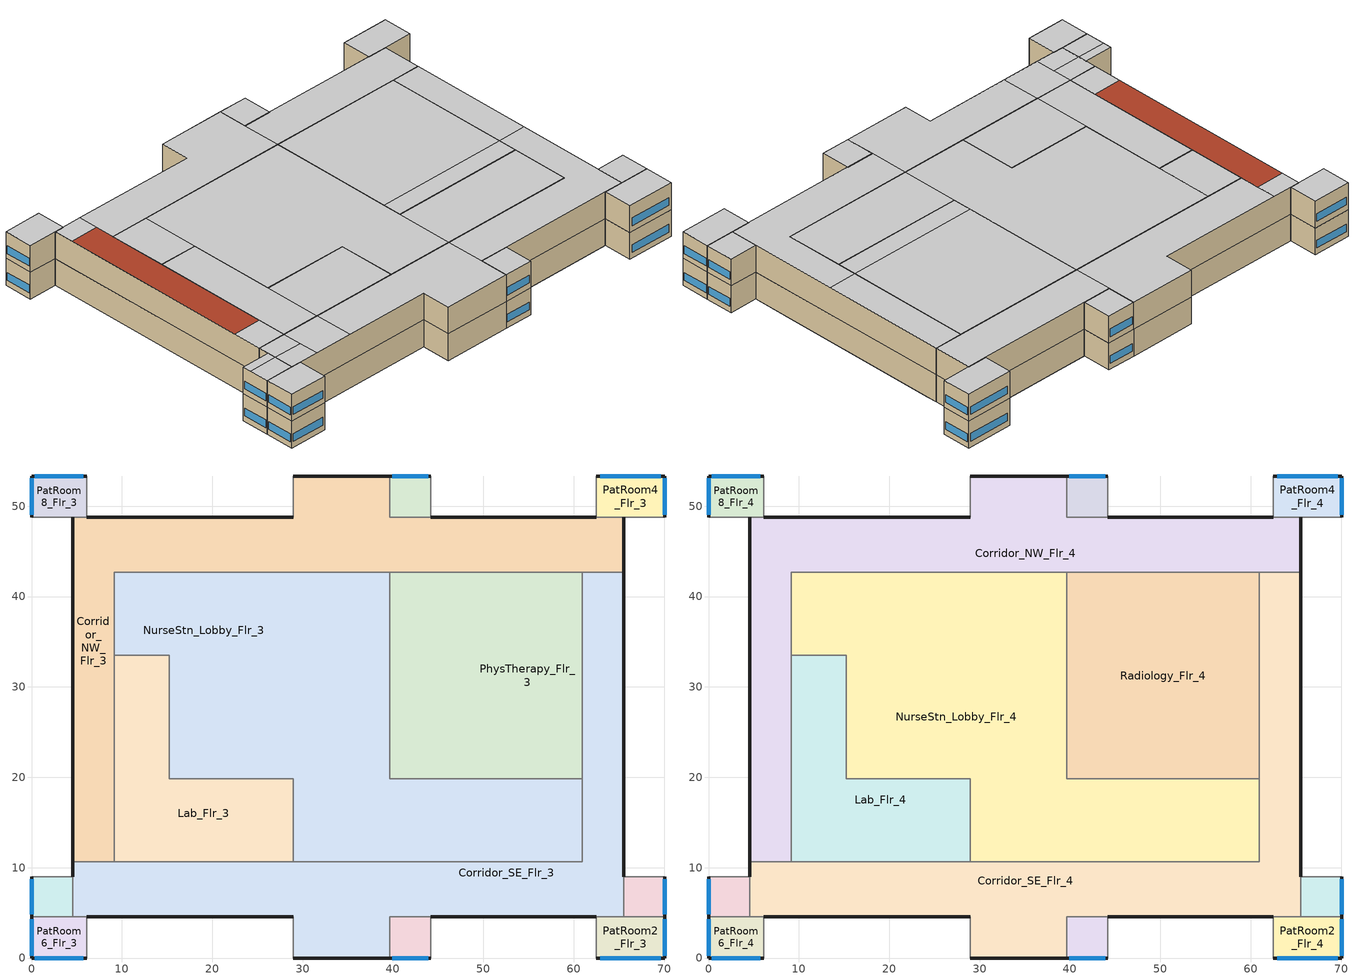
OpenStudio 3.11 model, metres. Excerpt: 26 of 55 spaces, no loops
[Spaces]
PatRoom5_Mult10_Flr_3
 floor to OR3_Flr_2: 44.2,53.34 44.2,48.77 39.62,48.77 39.62,53.34 z8.54
 wall outside: 44.2,53.34 39.62,53.34 z8.54:12.8
 wall to Corridor_NW_Flr_3: 39.62,53.34 39.62,48.77 44.2,48.77 z8.54:12.8
 wall adiabatic (Adiabatic wall construction): 44.2,48.77 44.2,53.34 z8.54:12.8
 window: 43.92,53.34 39.9,53.34 z9.45:10.67
Corridor_SE_Flr_3
 floor to Corridor_Flr_2: 39.62,10.67 39.62,0 28.96,0 28.96,10.67 z8.54
 floor to OR_NurseStn_Lobby_Flr_2: 65.53,16.76 65.53,4.57 39.62,4.57 39.62,10.67 60.96,10.67 60.96,16.76 z8.54
 floor to ICU_Flr_2: 28.96,10.67 28.96,4.57 4.57,4.57 4.57,10.67 z8.54
 floor to OR2_Mult5_Flr_2: 65.53,42.67 65.53,41.15 60.96,41.15 60.96,42.67 z8.54
 floor adiabatic (Adiabatic floor construction): 65.53,41.15 65.53,16.76 60.96,16.76 60.96,41.15 z8.54
 wall outside: 28.96,0 39.62,0 / 65.53,8.99 65.53,42.67 / 6.1,4.57 28.96,4.57 / 4.57,10.67 4.57,8.99 / 44.2,4.57 62.48,4.57 z8.54:12.8
 wall to PatRoom6_Flr_3: 4.57,4.57 6.1,4.57 z8.54:12.8
 wall to Corridor_NW_Flr_3: 65.53,42.67 60.96,42.67 / 9.14,10.67 4.57,10.67 z8.54:12.8
 wall to PatRoom7_Mult10_Flr_3: 4.57,8.99 4.57,4.57 z8.54:12.8
 wall to PatRoom3_Mult10_Flr_3: 65.53,4.57 65.53,8.99 z8.54:12.8
 wall to NurseStn_Lobby_Flr_3: 60.96,19.81 60.96,10.67 28.96,10.67 z8.54:12.8
 wall to PhysTherapy_Flr_3: 60.96,42.67 60.96,19.81 z8.54:12.8
 wall to PatRoom1_Mult10_Flr_3: 39.62,0 39.62,4.57 44.2,4.57 z8.54:12.8
 wall adiabatic (Adiabatic wall construction): 28.96,4.57 28.96,0 z8.54:12.8
 wall to Lab_Flr_3: 28.96,10.67 9.14,10.67 z8.54:12.8
 wall to PatRoom2_Flr_3: 62.48,4.57 65.53,4.57 z8.54:12.8
PatRoom1_Mult10_Flr_3
 floor to OR_NurseStn_Lobby_Flr_2: 44.2,4.57 44.2,0 39.62,0 39.62,4.57 z8.54
 wall outside: 39.62,0 44.2,0 z8.54:12.8
 wall adiabatic (Adiabatic wall construction): 44.2,0 44.2,4.57 z8.54:12.8
 window: 39.9,0 43.92,0 z9.45:10.67
PatRoom6_Flr_3
 floor to ICU_Flr_2: 6.1,4.57 6.1,0 0,0 0,4.57 z8.54
 wall outside: 0,4.57 0,0 6.1,0 z8.54:12.8
 wall to PatRoom7_Mult10_Flr_3: 4.57,4.57 0,4.57 z8.54:12.8
 wall adiabatic (Adiabatic wall construction): 6.1,0 6.1,4.57 z8.54:12.8
 window: 0.37,0 5.73,0 / 0,4.3 0,0.27 z9.45:10.67
PatRoom4_Flr_3
 floor to OR1_Flr_2: 70.1,53.34 70.1,48.77 62.48,48.77 62.48,53.34 z8.54
 wall outside: 70.1,48.77 70.1,53.34 62.48,53.34 z8.54:12.8
 wall adiabatic (Adiabatic wall construction): 62.48,53.34 62.48,48.77 / 65.53,48.77 70.1,48.77 z8.54:12.8
 wall to Corridor_NW_Flr_3: 62.48,48.77 65.53,48.77 z8.54:12.8
 window: 69.65,53.34 62.94,53.34 / 70.1,49.04 70.1,53.07 z9.45:10.67
PatRoom7_Mult10_Flr_3
 floor to ICU_Flr_2: 4.57,8.99 4.57,4.57 0,4.57 0,8.99 z8.54
 wall outside: 0,8.99 0,4.57 z8.54:12.8
 wall adiabatic (Adiabatic wall construction): 4.57,8.99 0,8.99 z8.54:12.8
 window: 0,8.73 0,4.84 z9.45:10.67
PatRoom2_Flr_3
 floor to OR_NurseStn_Lobby_Flr_2: 70.1,4.57 70.1,0 62.48,0 62.48,4.57 z8.54
 wall outside: 62.48,0 70.1,0 70.1,4.57 z8.54:12.8
 wall adiabatic (Adiabatic wall construction): 62.48,4.57 62.48,0 z8.54:12.8
 wall to PatRoom3_Mult10_Flr_3: 70.1,4.57 65.53,4.57 z8.54:12.8
 window: 70.1,0.27 70.1,4.3 / 62.94,0 69.65,0 z9.45:10.67
Corridor_NW_Flr_3
 floor to OR1_Flr_2: 65.53,48.77 65.53,47.24 60.96,47.24 60.96,48.77 z8.54
 floor to Corridor_Flr_2: 39.62,53.34 39.62,42.67 28.96,42.67 28.96,53.34 z8.54
 floor to OR4_Flr_2: 48.77,47.24 48.77,42.67 39.62,42.67 39.62,47.24 z8.54
 floor to ICU_NurseStn_Lobby_Flr_2: 28.96,48.77 28.96,42.67 9.14,42.67 9.14,21.34 4.57,21.34 4.57,48.77 z8.54
 floor to OR_NurseStn_Lobby_Flr_2: 60.96,48.77 60.96,42.67 48.77,42.67 48.77,48.77 z8.54
 floor to OR3_Flr_2: 48.77,48.77 48.77,47.24 39.62,47.24 39.62,48.77 z8.54
 floor to OR2_Mult5_Flr_2: 65.53,47.24 65.53,42.67 60.96,42.67 60.96,47.24 z8.54
 floor to ICU_Flr_2: 9.14,21.34 9.14,10.67 4.57,10.67 4.57,21.34 z8.54
 wall outside: 4.57,48.77 4.57,10.67 / 65.53,42.67 65.53,48.77 / 39.62,53.34 28.96,53.34 / 28.96,48.77 6.1,48.77 / 62.48,48.77 44.2,48.77 z8.54:12.8
 wall to NurseStn_Lobby_Flr_3: 9.14,33.53 9.14,42.67 39.62,42.67 z8.54:12.8
 wall adiabatic (Adiabatic wall construction): 28.96,53.34 28.96,48.77 z8.54:12.8
 wall to PhysTherapy_Flr_3: 39.62,42.67 60.96,42.67 z8.54:12.8
 wall to Lab_Flr_3: 9.14,10.67 9.14,33.53 z8.54:12.8
 wall to PatRoom8_Flr_3: 6.1,48.77 4.57,48.77 z8.54:12.8
PatRoom8_Flr_3
 floor to IC_PatRoom2_Flr_2: 6.1,53.34 6.1,48.77 0,48.77 0,53.34 z8.54
 wall outside: 6.1,53.34 0,53.34 0,48.77 z8.54:12.8
 wall adiabatic (Adiabatic wall construction): 6.1,48.77 6.1,53.34 / 0,48.77 4.57,48.77 z8.54:12.8
 window: 5.73,53.34 0.37,53.34 / 0,53.07 0,49.04 z9.45:10.67
Lab_Flr_3
 floor to ICU_NurseStn_Lobby_Flr_2: 15.24,33.53 15.24,21.34 9.14,21.34 9.14,33.53 z8.54
 floor to ICU_Flr_2: 15.24,21.34 15.24,19.81 28.96,19.81 28.96,10.67 9.14,10.67 9.14,21.34 z8.54
 wall to NurseStn_Lobby_Flr_3: 28.96,10.67 28.96,19.81 15.24,19.81 15.24,33.53 9.14,33.53 z8.54:12.8
PhysTherapy_Flr_3
 floor to OR4_Flr_2: 48.77,42.67 48.77,22.86 39.62,22.86 39.62,42.67 z8.54
 floor to OR_NurseStn_Lobby_Flr_2: 60.96,42.67 60.96,19.81 39.62,19.81 39.62,22.86 48.77,22.86 48.77,42.67 z8.54
 wall to NurseStn_Lobby_Flr_3: 39.62,42.67 39.62,19.81 60.96,19.81 z8.54:12.8
NurseStn_Lobby_Flr_3
 floor to Corridor_Flr_2: 39.62,42.67 39.62,10.67 28.96,10.67 28.96,42.67 z8.54
 floor to OR_NurseStn_Lobby_Flr_2: 60.96,19.81 60.96,10.67 39.62,10.67 39.62,19.81 z8.54
 floor to ICU_NurseStn_Lobby_Flr_2: 28.96,42.67 28.96,21.34 15.24,21.34 15.24,33.53 9.14,33.53 9.14,42.67 z8.54
 floor to ICU_Flr_2: 28.96,21.34 28.96,19.81 15.24,19.81 15.24,21.34 z8.54
PatRoom3_Mult10_Flr_3
 floor to OR_NurseStn_Lobby_Flr_2: 70.1,8.99 70.1,4.57 65.53,4.57 65.53,8.99 z8.54
 wall outside: 70.1,4.57 70.1,8.99 z8.54:12.8
 wall adiabatic (Adiabatic wall construction): 70.1,8.99 65.53,8.99 z8.54:12.8
 window: 70.1,4.84 70.1,8.73 z9.45:10.67
Corridor_NW_Flr_4
 floor to Corridor_NW_Flr_3: 39.62,53.34 39.62,48.77 65.53,48.77 65.53,42.67 9.14,42.67 9.14,10.67 4.57,10.67 4.57,48.77 28.96,48.77 28.96,53.34 z12.8
 wall outside: 65.53,42.67 65.53,48.77 / 39.62,53.34 28.96,53.34 / 4.57,48.77 4.57,10.67 / 28.96,48.77 6.1,48.77 / 62.48,48.77 44.2,48.77 z12.8:17.07
 wall to Corridor_SE_Flr_4: 4.57,10.67 9.14,10.67 / 60.96,42.67 65.53,42.67 z12.8:17.07
 wall to NurseStn_Lobby_Flr_4: 9.14,33.53 9.14,42.67 39.62,42.67 z12.8:17.07
 wall to Lab_Flr_4: 9.14,10.67 9.14,33.53 z12.8:17.07
 wall to Radiology_Flr_4: 39.62,42.67 60.96,42.67 z12.8:17.07
 wall to PatRoom5_Mult10_Flr_4: 44.2,48.77 39.62,48.77 39.62,53.34 z12.8:17.07
 wall to PatRoom8_Flr_4: 6.1,48.77 4.57,48.77 z12.8:17.07
 wall adiabatic (Adiabatic wall construction): 28.96,53.34 28.96,48.77 z12.8:17.07
 wall to PatRoom4_Flr_4: 65.53,48.77 62.48,48.77 z12.8:17.07
 ceiling to Kitchen_Flr_5: 65.53,42.67 65.53,48.77 39.62,48.77 39.62,42.67 z17.07
 ceiling to Corridor_Flr_5: 39.62,42.67 39.62,53.34 28.96,53.34 28.96,48.77 9.14,48.77 9.14,42.67 z17.07
 ceiling to Office2_Mult5_Flr_5: 9.14,10.67 9.14,15.24 4.57,15.24 4.57,10.67 z17.07
 ceiling to Office3_Flr_5: 9.14,45.72 9.14,48.77 4.57,48.77 4.57,45.72 z17.07
 roof outside: 9.14,15.24 9.14,45.72 4.57,45.72 4.57,15.24 z17.07
NurseStn_Lobby_Flr_4
 floor to NurseStn_Lobby_Flr_3: 39.62,42.67 39.62,19.81 60.96,19.81 60.96,10.67 28.96,10.67 28.96,19.81 15.24,19.81 15.24,33.53 9.14,33.53 9.14,42.67 z12.8
 wall to Lab_Flr_4: 9.14,33.53 15.24,33.53 15.24,19.81 28.96,19.81 28.96,10.67 z12.8:17.07
 wall to Radiology_Flr_4: 60.96,19.81 39.62,19.81 39.62,42.67 z12.8:17.07
 wall to Corridor_SE_Flr_4: 28.96,10.67 60.96,10.67 60.96,19.81 z12.8:17.07
 ceiling to Dining_Flr_5: 60.96,10.67 60.96,19.81 39.62,19.81 39.62,10.67 z17.07
 ceiling to NurseStn_Lobby_Flr_5: 39.62,10.67 39.62,42.67 15.24,42.67 15.24,19.81 28.96,19.81 28.96,10.67 z17.07
 ceiling to Corridor_Flr_5: 15.24,33.53 15.24,42.67 9.14,42.67 9.14,33.53 z17.07
PatRoom3_Mult10_Flr_4
 floor to PatRoom3_Mult10_Flr_3: 70.1,8.99 70.1,4.57 65.53,4.57 65.53,8.99 z12.8
 wall outside: 70.1,4.57 70.1,8.99 z12.8:17.07
 wall adiabatic (Adiabatic wall construction): 70.1,8.99 65.53,8.99 z12.8:17.07
 wall to Corridor_SE_Flr_4: 65.53,8.99 65.53,4.57 z12.8:17.07
 wall to PatRoom2_Flr_4: 65.53,4.57 70.1,4.57 z12.8:17.07
 window: 70.1,4.84 70.1,8.73 z13.72:14.94
 ceiling to Dining_Flr_5: 70.1,4.57 70.1,8.99 65.53,8.99 65.53,4.57 z17.07
PatRoom6_Flr_4
 floor to PatRoom6_Flr_3: 6.1,4.57 6.1,0 0,0 0,4.57 z12.8
 wall outside: 0,4.57 0,0 6.1,0 z12.8:17.07
 wall to PatRoom7_Mult10_Flr_4: 4.57,4.57 0,4.57 z12.8:17.07
 wall adiabatic (Adiabatic wall construction): 6.1,0 6.1,4.57 z12.8:17.07
 wall to Corridor_SE_Flr_4: 6.1,4.57 4.57,4.57 z12.8:17.07
 window: 0.37,0 5.73,0 / 0,4.3 0,0.27 z13.72:14.94
 ceiling to Office1_Flr_5: 6.1,0 6.1,4.57 0,4.57 0,0 z17.07
Radiology_Flr_4
 floor to PhysTherapy_Flr_3: 60.96,42.67 60.96,19.81 39.62,19.81 39.62,42.67 z12.8
 wall to Corridor_SE_Flr_4: 60.96,19.81 60.96,42.67 z12.8:17.07
 ceiling to Kitchen_Flr_5: 60.96,22.86 60.96,42.67 39.62,42.67 39.62,22.86 z17.07
 ceiling to Dining_Flr_5: 60.96,19.81 60.96,22.86 39.62,22.86 39.62,19.81 z17.07
PatRoom5_Mult10_Flr_4
 floor to PatRoom5_Mult10_Flr_3: 44.2,53.34 44.2,48.77 39.62,48.77 39.62,53.34 z12.8
 wall outside: 44.2,53.34 39.62,53.34 z12.8:17.07
 wall adiabatic (Adiabatic wall construction): 44.2,48.77 44.2,53.34 z12.8:17.07
 window: 43.92,53.34 39.9,53.34 z13.72:14.94
 ceiling to Kitchen_Flr_5: 44.2,48.77 44.2,53.34 39.62,53.34 39.62,48.77 z17.07
Corridor_SE_Flr_4
 floor to Corridor_SE_Flr_3: 65.53,42.67 65.53,4.57 39.62,4.57 39.62,0 28.96,0 28.96,4.57 4.57,4.57 4.57,10.67 60.96,10.67 60.96,42.67 z12.8
 wall outside: 28.96,0 39.62,0 / 6.1,4.57 28.96,4.57 / 4.57,10.67 4.57,8.99 / 65.53,8.99 65.53,42.67 / 44.2,4.57 62.48,4.57 z12.8:17.07
 wall to PatRoom1_Mult10_Flr_4: 39.62,0 39.62,4.57 44.2,4.57 z12.8:17.07
 wall to PatRoom7_Mult10_Flr_4: 4.57,8.99 4.57,4.57 z12.8:17.07
 wall to PatRoom2_Flr_4: 62.48,4.57 65.53,4.57 z12.8:17.07
 wall adiabatic (Adiabatic wall construction): 28.96,4.57 28.96,0 z12.8:17.07
 wall to Lab_Flr_4: 28.96,10.67 9.14,10.67 z12.8:17.07
 ceiling to Kitchen_Flr_5: 65.53,22.86 65.53,42.67 60.96,42.67 60.96,22.86 z17.07
 ceiling to Dining_Flr_5: 65.53,4.57 65.53,22.86 60.96,22.86 60.96,10.67 39.62,10.67 39.62,4.57 z17.07
 ceiling to NurseStn_Lobby_Flr_5: 39.62,0 39.62,10.67 15.24,10.67 15.24,4.57 28.96,4.57 28.96,0 z17.07
 ceiling to Office1_Flr_5: 9.14,4.57 9.14,7.62 4.57,7.62 4.57,4.57 z17.07
 ceiling to Corridor_Flr_5: 15.24,4.57 15.24,10.67 9.14,10.67 9.14,4.57 z17.07
 ceiling to Office2_Mult5_Flr_5: 9.14,7.62 9.14,10.67 4.57,10.67 4.57,7.62 z17.07
PatRoom8_Flr_4
 floor to PatRoom8_Flr_3: 6.1,53.34 6.1,48.77 0,48.77 0,53.34 z12.8
 wall outside: 6.1,53.34 0,53.34 0,48.77 z12.8:17.07
 wall adiabatic (Adiabatic wall construction): 6.1,48.77 6.1,53.34 / 0,48.77 4.57,48.77 z12.8:17.07
 window: 0,53.07 0,49.04 / 5.73,53.34 0.37,53.34 z13.72:14.94
 ceiling to Office3_Flr_5: 6.1,48.77 6.1,53.34 0,53.34 0,48.77 z17.07
PatRoom4_Flr_4
 floor to PatRoom4_Flr_3: 70.1,53.34 70.1,48.77 62.48,48.77 62.48,53.34 z12.8
 wall outside: 70.1,48.77 70.1,53.34 62.48,53.34 z12.8:17.07
 wall adiabatic (Adiabatic wall construction): 62.48,53.34 62.48,48.77 / 65.53,48.77 70.1,48.77 z12.8:17.07
 window: 70.1,49.04 70.1,53.07 / 69.65,53.34 62.94,53.34 z13.72:14.94
 ceiling to Kitchen_Flr_5: 70.1,48.77 70.1,53.34 62.48,53.34 62.48,48.77 z17.07
PatRoom7_Mult10_Flr_4
 floor to PatRoom7_Mult10_Flr_3: 4.57,8.99 4.57,4.57 0,4.57 0,8.99 z12.8
 wall outside: 0,8.99 0,4.57 z12.8:17.07
 wall adiabatic (Adiabatic wall construction): 4.57,8.99 0,8.99 z12.8:17.07
 window: 0,8.73 0,4.84 z13.72:14.94
 ceiling to Office1_Flr_5: 4.57,4.57 4.57,7.62 0,7.62 0,4.57 z17.07
 ceiling to Office2_Mult5_Flr_5: 4.57,7.62 4.57,8.99 0,8.99 0,7.62 z17.07
PatRoom1_Mult10_Flr_4
 floor to PatRoom1_Mult10_Flr_3: 44.2,4.57 44.2,0 39.62,0 39.62,4.57 z12.8
 wall outside: 39.62,0 44.2,0 z12.8:17.07
 wall adiabatic (Adiabatic wall construction): 44.2,0 44.2,4.57 z12.8:17.07
 window: 39.9,0 43.92,0 z13.72:14.94
 ceiling to Dining_Flr_5: 44.2,0 44.2,4.57 39.62,4.57 39.62,0 z17.07
PatRoom2_Flr_4
 floor to PatRoom2_Flr_3: 70.1,4.57 70.1,0 62.48,0 62.48,4.57 z12.8
 wall outside: 62.48,0 70.1,0 70.1,4.57 z12.8:17.07
 wall adiabatic (Adiabatic wall construction): 62.48,4.57 62.48,0 z12.8:17.07
 window: 62.94,0 69.65,0 / 70.1,0.27 70.1,4.3 z13.72:14.94
 ceiling to Dining_Flr_5: 70.1,0 70.1,4.57 62.48,4.57 62.48,0 z17.07
Lab_Flr_4
 floor to Lab_Flr_3: 15.24,33.53 15.24,19.81 28.96,19.81 28.96,10.67 9.14,10.67 9.14,33.53 z12.8
 ceiling to NurseStn_Lobby_Flr_5: 28.96,10.67 28.96,19.81 15.24,19.81 15.24,10.67 z17.07
 ceiling to Corridor_Flr_5: 15.24,10.67 15.24,33.53 9.14,33.53 9.14,10.67 z17.07
[ClimateZones]
Climate Zone Institution Name 1=ASHRAE; Climate Zone Document Name 1=ANSI/ASHRAE Standard 169; Climate Zone Document Year 1=2006; Climate Zone Value 1=5A
[Building]
-Hospital-ASHRAE 169-2013-5A created: 2026-08-07 15:38:15 -0400: North Axis {deg}=0; Default Construction Set=DOE Ref 1980-2004 - Hospital - ASHRAE 169-2013-5A; Standards Number of Stories=6; Standards Number of Above Ground Stories=5; Standards Building Type=Hospital
[Site]
Buffalo Niagara Intl AP_NY_USA: Latitude {deg}=42.93; Longitude {deg}=-78.73; Time Zone {hr}=-5; Elevation {m}=215
[SizingPeriod:DesignDay] Barometric Pressure {Pa}=98769; Rain Indicator=No; Snow Indicator=No; Day of Month=21; Daylight Saving Time Indicator=No; Humidity Condition Type=Wetbulb; Dry-Bulb Temperature Range Modifier Type=DefaultMultipliers
Name | Maximum Dry-Bulb Temperature {C} | Daily Dry-Bulb Temperature Range {deltaC} | Wind Speed {m/s} | Wind Direction {deg} | Month | Day Type | Wetbulb or DewPoint at Maximum Dry-Bulb {C} | Solar Model Indicator | ASHRAE Clear Sky Optical Depth for Beam Irradiance | ASHRAE Clear Sky Optical Depth for Diffuse Irradiance | Sky Clearness
Buffalo.Niagara.Intl.AP_NY_USA Ann Clg .4% Condns DB=>MWB | 30.3 | 9.3 | 5.7 | 240 | 7 | SummerDesignDay | 21.8 | ASHRAETau | 0.462 | 2.001
Buffalo.Niagara.Intl.AP_NY_USA Ann Clg .4% Condns WB=>MDB | 27.8 | 9.3 | 5.7 | 240 | 7 | SummerDesignDay | 23.8 | ASHRAETau | 0.462 | 2.001
Buffalo.Niagara.Intl.AP_NY_USA Ann Htg 99.6% Condns DB | -16.3 | 0 | 5.1 | 270 | 1 | WinterDesignDay | -16.3 | ASHRAEClearSky |  |  | 0
[Site:WaterMainsTemperature]
Calculation Method=Correlation; Annual Average Outdoor Air Temperature {C}=8.96667; Maximum Difference In Monthly Average Outdoor Air Temperatures {deltaC}=26.2; Temperature Multiplier=1; Temperature Offset {deltaC}=0
[Site:GroundTemperature:Shallow]
-2.9, -0.6, 3.7, 7.8, 15.6, 19.7, 20.9, 18.8, 14, 8, 2.1, -1.8
[Site:GroundTemperature:Deep]
3.4, 3, 4.1, 5.7, 9.6, 12.6, 14.5, 15, 13.8, 11.3, 8.2, 5.3
[Site:GroundTemperature:FCfactorMethod]
January Ground Temperature {C}=9.7; February Ground Temperature {C}=6; March Ground Temperature {C}=-2.2; April Ground Temperature {C}=-3.4; May Ground Temperature {C}=-4.2; June Ground Temperature {C}=2.7; July Ground Temperature {C}=7.5; August Ground Temperature {C}=13.7; September Ground Temperature {C}=18.6; October Ground Temperature {C}=22; November Ground Temperature {C}=20.7; December Ground Temperature {C}=16.5
[Material:NoMass] Thermal Absorptance=0.9; Solar Absorptance=0.7
Name | Roughness | Thermal Resistance {m2-K/W} | Visible Absorptance
CP02 CARPET PAD | VeryRough | 0.21648 | 0.8
Nonres_Floor_Insulation | MediumSmooth | 2.88292 | 0.7
Typical Insulation R-7.61; Typical Insulation R-7.61 1 | Smooth | 1.34047 | 0.7
Typical Carpet Pad | Smooth | 0.21648 | 0.8
Typical Insulation R-17.75; Typical Insulation R-17.75 1 | Smooth | 3.12608 | 0.7
Typical Insulation R-8.45; Typical Insulation R-8.45 1 | Smooth | 1.4881 | 0.7
[Material]
Name | Roughness | Thickness {m} | Conductivity {W/m-K} | Density {kg/m3} | Specific Heat {J/kg-K} | Thermal Absorptance | Solar Absorptance | Visible Absorptance
100mm Normalweight concrete floor | MediumSmooth | 0.1016 | 2.31 | 2322 | 832
G01 13mm gypsum board | Smooth | 0.0127 | 0.16 | 800 | 1090 | 0.9 | 0.7 | 0.5
4 in. Normalweight Concrete Floor | MediumRough | 0.1016 | 2.31 | 2322 | 832 | 0.9 | 0.7 | 0.7
1IN Stucco | Smooth | 0.0253 | 0.6918 | 1858 | 837 | 0.9 | 0.7 | 0.92
8IN CONCRETE HW RefBldg | Rough | 0.2032 | 1.311 | 2240 | 836.8 | 0.9 | 0.7 | 0.7
1/2IN Gypsum | Smooth | 0.0127 | 0.16 | 784.9 | 830 | 0.9 | 0.4 | 0.4
Roof Membrane | VeryRough | 0.0095 | 0.16 | 1121.29 | 1460 | 0.9 | 0.7 | 0.7
Metal Roof Surface; F08 Metal surface | Smooth | 0.0008 | 45.28 | 7824 | 500 | 0.9 | 0.7 | 0.7
6 in. Normalweight Concrete Floor | MediumRough | 0.1524 | 2.31 | 2322 | 832 | 0.9 | 0.7 | 0.7
8 in. Concrete Block Basement Wall | MediumRough | 0.2032 | 1.326 | 1842 | 912 | 0.9 | 0.7 | 0.7
G05 25mm wood | MediumSmooth | 0.0254 | 0.15 | 608 | 1630 | 0.9 | 0.5 | 0.5
Std Wood 6inch | MediumSmooth | 0.15 | 0.12 | 540 | 1210 | 0.9 | 0.7 | 0.7
[Construction]
Adiabatic floor construction: CP02 CARPET PAD, 100mm Normalweight concrete floor, Nonres_Floor_Insulation
Adiabatic wall construction; Typical Interior Wall: G01 13mm gypsum board, G01 13mm gypsum board
Typical Insulated Exterior Mass Floor: Typical Insulation R-7.61, 4 in. Normalweight Concrete Floor, Typical Carpet Pad
Typical Insulated Exterior Mass Wall R-10.0: 1IN Stucco, 8IN CONCRETE HW RefBldg, Typical Insulation R-7.61, 1/2IN Gypsum
Typical IEAD Roof R-18.87: Roof Membrane, Typical Insulation R-17.75, Metal Roof Surface
Typical Interior Floor: 100mm Normalweight concrete floor, CP02 CARPET PAD
Typical Interior Ceiling: CP02 CARPET PAD, 100mm Normalweight concrete floor
Typical Insulated Carpeted 6in Slab Floor: 6 in. Normalweight Concrete Floor, Typical Carpet Pad
Typical Insulated Basement Mass Wall R-10.0: Typical Insulation R-8.45, 8 in. Concrete Block Basement Wall
U 0.59 SHGC 0.39 Simple Glazing: U 0.59 SHGC 0.39 Simple Glazing
Typical Insulated Metal Door: F08 Metal surface, Typical Insulation R-7.61 1
U 0.88 SHGC 0.16 Sgl Ref-A-L Clr 6mm: REF A CLEAR LO 6MM
Typical Overhead Door: Typical Insulation R-7.61 1
Typical Interior Window: Clear 3mm
Typical Interior Door; Typical Interior Partition: G05 25mm wood
Typical Insulated Exterior Mass Wall R-10.0 1: 1IN Stucco, 8IN CONCRETE HW RefBldg, Typical Insulation R-7.61 1, 1/2IN Gypsum
Typical IEAD Roof R-18.87 1: Roof Membrane, Typical Insulation R-17.75 1, Metal Roof Surface
Typical Insulated Basement Mass Wall R-10.0 1: Typical Insulation R-8.45 1, 8 in. Concrete Block Basement Wall
InteriorFurnishings: Std Wood 6inch
[DefaultConstructionSet] Interior Partition Construction=Typical Interior Partition
Name | Default Exterior Surface Constructions | Default Interior Surface Constructions | Default Ground Contact Surface Constructions | Default Exterior SubSurface Constructions | Default Interior SubSurface Constructions
DOE Ref 1980-2004 - Hospital - ASHRAE 169-2013-5A | Default Surface Constructions 1 | Default Surface Constructions 2 | Default Surface Constructions 3 | Default Sub Surface Constructions 1 | Default Sub Surface Constructions 2
DOE Ref 1980-2004 - Hospital - PatRoom - ASHRAE 169-2013-5A | Default Surface Constructions 4 | Default Surface Constructions 5 | Default Surface Constructions 6 | Default Sub Surface Constructions 3 | Default Sub Surface Constructions 4
[DefaultSurfaceConstructions]
Name | Floor Construction | Wall Construction | Roof Ceiling Construction
Default Surface Constructions 1 | Typical Insulated Exterior Mass Floor | Typical Insulated Exterior Mass Wall R-10.0 | Typical IEAD Roof R-18.87
Default Surface Constructions 2; Default Surface Constructions 5 | Typical Interior Floor | Typical Interior Wall | Typical Interior Ceiling
Default Surface Constructions 3 | Typical Insulated Carpeted 6in Slab Floor | Typical Insulated Basement Mass Wall R-10.0
Default Surface Constructions 4 | Typical Insulated Exterior Mass Floor | Typical Insulated Exterior Mass Wall R-10.0 1 | Typical IEAD Roof R-18.87 1
Default Surface Constructions 6 | Typical Insulated Carpeted 6in Slab Floor | Typical Insulated Basement Mass Wall R-10.0 1
[DefaultSubSurfaceConstructions]
Name | Fixed Window Construction | Operable Window Construction | Door Construction | Glass Door Construction | Overhead Door Construction | Tubular Daylight Dome Construction | Tubular Daylight Diffuser Construction
Default Sub Surface Constructions 1; Default Sub Surface Constructions 3 | U 0.59 SHGC 0.39 Simple Glazing | U 0.59 SHGC 0.39 Simple Glazing | Typical Insulated Metal Door | U 0.88 SHGC 0.16 Sgl Ref-A-L Clr 6mm | Typical Overhead Door | Typical Interior Window | Typical Interior Window
Default Sub Surface Constructions 2; Default Sub Surface Constructions 4 | Typical Interior Window | Typical Interior Window | Typical Interior Door
[WindowMaterial:SimpleGlazingSystem]
U 0.59 SHGC 0.39 Simple Glazing: U-Factor {W/m2-K}=3.35018; Solar Heat Gain Coefficient=0.39; Visible Transmittance=0.81
[WindowMaterial:Glazing] Optical Data Type=SpectralAverage; Infrared Transmittance at Normal Incidence=0; Front Side Infrared Hemispherical Emissivity=0.84; Conductivity {W/m-K}=0.9; Dirt Correction Factor for Solar and Visible Transmittance=1; Solar Diffusing=No
Name | Thickness {m} | Solar Transmittance at Normal Incidence | Front Side Solar Reflectance at Normal Incidence | Back Side Solar Reflectance at Normal Incidence | Visible Transmittance at Normal Incidence | Front Side Visible Reflectance at Normal Incidence | Back Side Visible Reflectance at Normal Incidence | Back Side Infrared Hemispherical Emissivity
REF A CLEAR LO 6MM | 0.006 | 0.066 | 0.341 | 0.493 | 0.08 | 0.41 | 0.37 | 0.4
Clear 3mm | 0.003 | 0.837 | 0.075 | 0.075 | 0.898 | 0.081 | 0.081 | 0.84
[Space] Part of Total Floor Area=Yes
Name | Space Type | Building Story | Thermal Zone
Corridor_NW_Flr_4 | Hospital Corridor | Building Story 5 | Corridor_NW_Flr_4 ZN
NurseStn_Lobby_Flr_4 | Hospital NurseStn | Building Story 5 | NurseStn_Lobby_Flr_4 ZN
PatRoom5_Mult10_Flr_3 | Hospital PatRoom | Building Story 4 | PatRoom5_Mult10_Flr_3 ZN
PatRoom3_Mult10_Flr_4 | Hospital PatRoom | Building Story 5 | PatRoom3_Mult10_Flr_4 ZN
NurseStn_Lobby_Flr_3 | Hospital NurseStn | Building Story 4 | NurseStn_Lobby_Flr_3 ZN
PatRoom6_Flr_4 | Hospital PatRoom | Building Story 5 | PatRoom6_Flr_4 ZN
Corridor_SE_Flr_3 | Hospital Corridor | Building Story 4 | Corridor_SE_Flr_3 ZN
PatRoom1_Mult10_Flr_3 | Hospital PatRoom | Building Story 4 | PatRoom1_Mult10_Flr_3 ZN
Radiology_Flr_4 | Hospital Radiology | Building Story 5 | Radiology_Flr_4 ZN
PatRoom8_Flr_3 | Hospital PatRoom | Building Story 4 | PatRoom8_Flr_3 ZN
PatRoom5_Mult10_Flr_4 | Hospital PatRoom | Building Story 5 | PatRoom5_Mult10_Flr_4 ZN
PatRoom6_Flr_3 | Hospital PatRoom | Building Story 4 | PatRoom6_Flr_3 ZN
PatRoom4_Flr_3 | Hospital PatRoom | Building Story 4 | PatRoom4_Flr_3 ZN
PatRoom3_Mult10_Flr_3 | Hospital PatRoom | Building Story 4 | PatRoom3_Mult10_Flr_3 ZN
Corridor_SE_Flr_4 | Hospital Corridor | Building Story 5 | Corridor_SE_Flr_4 ZN
PatRoom7_Mult10_Flr_3 | Hospital PatRoom | Building Story 4 | PatRoom7_Mult10_Flr_3 ZN
PatRoom8_Flr_4 | Hospital PatRoom | Building Story 5 | PatRoom8_Flr_4 ZN
PatRoom4_Flr_4 | Hospital PatRoom | Building Story 5 | PatRoom4_Flr_4 ZN
PatRoom2_Flr_3 | Hospital PatRoom | Building Story 4 | PatRoom2_Flr_3 ZN
Corridor_NW_Flr_3 | Hospital Corridor | Building Story 4 | Corridor_NW_Flr_3 ZN
PatRoom7_Mult10_Flr_4 | Hospital PatRoom | Building Story 5 | PatRoom7_Mult10_Flr_4 ZN
PatRoom1_Mult10_Flr_4 | Hospital PatRoom | Building Story 5 | PatRoom1_Mult10_Flr_4 ZN
Lab_Flr_3 | Hospital Lab | Building Story 4 | Lab_Flr_3 ZN
PatRoom2_Flr_4 | Hospital PatRoom | Building Story 5 | PatRoom2_Flr_4 ZN
PhysTherapy_Flr_3 | Hospital PhysTherapy | Building Story 4 | PhysTherapy_Flr_3 ZN
Lab_Flr_4 | Hospital Lab | Building Story 5 | Lab_Flr_4 ZN
[BuildingStory]
Name | Nominal Z Coordinate {m}
Building Story 4 | 8.5366
Building Story 5 | 12.8049
[SpaceType] Standards Building Type=Hospital
Name | Default Schedule Set | Design Specification Outdoor Air Object | Standards Space Type | Default Construction Set
Hospital Corridor | Hospital Corridor Schedule Set | Hospital Corridor Ventilation | Corridor
Hospital Lab | Hospital Lab Schedule Set | Hospital Lab Ventilation | Lab
Hospital NurseStn | Hospital NurseStn Schedule Set | Hospital NurseStn Ventilation | NurseStn
Hospital PatRoom | Hospital PatRoom Schedule Set | Hospital PatRoom Ventilation | PatRoom | DOE Ref 1980-2004 - Hospital - PatRoom - ASHRAE 169-2013-5A
Hospital PhysTherapy | Hospital PhysTherapy Schedule Set | Hospital PhysTherapy Ventilation | PhysTherapy
Hospital Radiology | Hospital Radiology Schedule Set | Hospital Radiology Ventilation | Radiology
[People:Definition] Number of People Calculation Method=People/Area; Fraction Radiant=0.3; Thermal Comfort Model Type 1=AdaptiveASH55
Name | People per Space Floor Area {person/m2}
Hospital Corridor People Definition | 0.0107639
Hospital Lab People Definition; Hospital PatRoom People Definition; Hospital PhysTherapy People Definition; Hospital Radiology People Definition | 0.0538196
Hospital NurseStn People Definition | 0.0768543
[People] Work Efficiency Schedule=Work Efficiency Schedule; Clothing Insulation Calculation Method=ClothingInsulationSchedule; Clothing Insulation Schedule=Clothing Schedule; Air Velocity Schedule=Air Velocity Schedule; Multiplier=1
Name | People Definition | Space or SpaceType
Hospital Corridor People | Hospital Corridor People Definition | Hospital Corridor
Hospital Lab People | Hospital Lab People Definition | Hospital Lab
Hospital NurseStn People | Hospital NurseStn People Definition | Hospital NurseStn
Hospital PatRoom People | Hospital PatRoom People Definition | Hospital PatRoom
Hospital PhysTherapy People | Hospital PhysTherapy People Definition | Hospital PhysTherapy
Hospital Radiology People | Hospital Radiology People Definition | Hospital Radiology
[Lights:Definition] Design Level Calculation Method=Watts/Area; Fraction Radiant=0.7; Fraction Visible=0.2; Return Air Fraction=0
Name | Watts per Space Floor Area {W/m2}
Hospital Corridor Lights Definition | 14.5851
Hospital Lab Lights Definition | 22.6042
Hospital NurseStn Lights Definition | 15.6938
Hospital PatRoom Lights Definition | 23.5514
Hospital PhysTherapy Lights Definition | 27.0174
Hospital Radiology Lights Definition | 23.7882
[Lights] Fraction Replaceable=0
Name | Lights Definition | Space or SpaceType
Hospital Corridor Lights | Hospital Corridor Lights Definition | Hospital Corridor
Hospital Lab Lights | Hospital Lab Lights Definition | Hospital Lab
Hospital NurseStn Lights | Hospital NurseStn Lights Definition | Hospital NurseStn
Hospital PatRoom Lights | Hospital PatRoom Lights Definition | Hospital PatRoom
Hospital PhysTherapy Lights | Hospital PhysTherapy Lights Definition | Hospital PhysTherapy
Hospital Radiology Lights | Hospital Radiology Lights Definition | Hospital Radiology
[ElectricEquipment:Definition] Design Level Calculation Method=Watts/Area; Fraction Latent=0; Fraction Radiant=0.5; Fraction Lost=0
Name | Watts per Space Floor Area {W/m2}
Hospital Lab Elec Equip Definition | 43.0556
Hospital NurseStn Elec Equip Definition | 11.1945
Hospital PatRoom Elec Equip Definition | 21.5278
Hospital PhysTherapy Elec Equip Definition | 16.1459
Hospital Radiology Elec Equip Definition | 53.0661
[ElectricEquipment]
Name | Electric Equipment Definition | Space or SpaceType
Hospital Lab Elec Equip | Hospital Lab Elec Equip Definition | Hospital Lab
Hospital NurseStn Elec Equip | Hospital NurseStn Elec Equip Definition | Hospital NurseStn
Hospital PatRoom Elec Equip | Hospital PatRoom Elec Equip Definition | Hospital PatRoom
Hospital PhysTherapy Elec Equip | Hospital PhysTherapy Elec Equip Definition | Hospital PhysTherapy
Hospital Radiology Elec Equip | Hospital Radiology Elec Equip Definition | Hospital Radiology
[DesignSpecification:OutdoorAir] Outdoor Air Method=Sum
Name | Outdoor Air Flow per Floor Area {m3/s-m2} | Outdoor Air Flow per Person {m3/s-person}
Hospital Corridor Ventilation | 0.000254
Hospital Lab Ventilation | 0.007112
Hospital NurseStn Ventilation |  | 0.00943895
Hospital PatRoom Ventilation; Hospital PhysTherapy Ventilation | 0.0023876
Hospital Radiology Ventilation | 0.003556
[DefaultScheduleSet] People Activity Level Schedule=Hospital Activity
Name | Number of People Schedule | Lighting Schedule | Electric Equipment Schedule
Hospital Corridor Schedule Set | Hospital Critical Occ | Hospital Admin Light | Hospital Admin Equipment
Hospital Lab Schedule Set; Hospital NurseStn Schedule Set; Hospital PhysTherapy Schedule Set; Hospital Radiology Schedule Set | Hospital Bldg Occ | Hospital Admin Light | Hospital Admin Equipment
Hospital PatRoom Schedule Set | Hospital Critical Occ | Hospital Critical Light | Hospital Critical Equip
[ThermostatSetpoint:DualSetpoint]
Name | Heating Setpoint Temperature Schedule | Cooling Setpoint Temperature Schedule
Hospital Corridor Thermostat 4; Hospital Corridor Thermostat 5; Hospital Corridor Thermostat 6; Hospital Corridor Thermostat 7; Hospital Lab Thermostat 1; Hospital Lab Thermostat 2; Hospital NurseStn Thermostat 1; Hospital NurseStn Thermostat 2; Hospital PhysTherapy Thermostat 1; Hospital Radiology Thermostat 1 | Hospital Bldg HtgSetp | Hospital Bldg ClgSetp
Hospital PatRoom Thermostat 1; Hospital PatRoom Thermostat 2; Hospital PatRoom Thermostat 3; Hospital PatRoom Thermostat 4; Hospital PatRoom Thermostat 5; Hospital PatRoom Thermostat 6; Hospital PatRoom Thermostat 7; Hospital PatRoom Thermostat 8; Hospital PatRoom Thermostat 9; Hospital PatRoom Thermostat 10; Hospital PatRoom Thermostat 11; Hospital PatRoom Thermostat 12; Hospital PatRoom Thermostat 13; Hospital PatRoom Thermostat 14; Hospital PatRoom Thermostat 15; Hospital PatRoom Thermostat 16 | Hospital Critical HtgSetp | Hospital Critical ClgSetp
[SpaceInfiltration:DesignFlowRate] Design Flow Rate Calculation Method=Flow/ExteriorArea; Flow per Exterior Surface Area {m3/s-m2}=0.000570329; Constant Term Coefficient=0.0477; Temperature Term Coefficient=0.0028; Velocity Term Coefficient=0; Velocity Squared Term Coefficient=0.0107; Density Basis=Outdoor
Name | Space or SpaceType | Schedule
PatRoom2_Flr_4 HVAC On Infiltration | PatRoom2_Flr_4 | Infiltration HVAC On Schedule
PatRoom2_Flr_4 HVAC Off Infiltration | PatRoom2_Flr_4 | Infiltration HVAC Off Schedule
Corridor_NW_Flr_3 HVAC On Infiltration | Corridor_NW_Flr_3 | Infiltration HVAC On Schedule
Corridor_NW_Flr_3 HVAC Off Infiltration | Corridor_NW_Flr_3 | Infiltration HVAC Off Schedule
PatRoom7_Mult10_Flr_4 HVAC On Infiltration | PatRoom7_Mult10_Flr_4 | Infiltration HVAC On Schedule
PatRoom7_Mult10_Flr_4 HVAC Off Infiltration | PatRoom7_Mult10_Flr_4 | Infiltration HVAC Off Schedule
PatRoom8_Flr_4 HVAC On Infiltration | PatRoom8_Flr_4 | Infiltration HVAC On Schedule
PatRoom8_Flr_4 HVAC Off Infiltration | PatRoom8_Flr_4 | Infiltration HVAC Off Schedule
PatRoom7_Mult10_Flr_3 HVAC On Infiltration | PatRoom7_Mult10_Flr_3 | Infiltration HVAC On Schedule
PatRoom7_Mult10_Flr_3 HVAC Off Infiltration | PatRoom7_Mult10_Flr_3 | Infiltration HVAC Off Schedule
PatRoom3_Mult10_Flr_4 HVAC On Infiltration | PatRoom3_Mult10_Flr_4 | Infiltration HVAC On Schedule
PatRoom3_Mult10_Flr_4 HVAC Off Infiltration | PatRoom3_Mult10_Flr_4 | Infiltration HVAC Off Schedule
PatRoom4_Flr_4 HVAC On Infiltration | PatRoom4_Flr_4 | Infiltration HVAC On Schedule
PatRoom4_Flr_4 HVAC Off Infiltration | PatRoom4_Flr_4 | Infiltration HVAC Off Schedule
PatRoom6_Flr_4 HVAC On Infiltration | PatRoom6_Flr_4 | Infiltration HVAC On Schedule
PatRoom6_Flr_4 HVAC Off Infiltration | PatRoom6_Flr_4 | Infiltration HVAC Off Schedule
PatRoom5_Mult10_Flr_3 HVAC On Infiltration | PatRoom5_Mult10_Flr_3 | Infiltration HVAC On Schedule
PatRoom5_Mult10_Flr_3 HVAC Off Infiltration | PatRoom5_Mult10_Flr_3 | Infiltration HVAC Off Schedule
Corridor_NW_Flr_4 HVAC On Infiltration | Corridor_NW_Flr_4 | Infiltration HVAC On Schedule
Corridor_NW_Flr_4 HVAC Off Infiltration | Corridor_NW_Flr_4 | Infiltration HVAC Off Schedule
PatRoom1_Mult10_Flr_4 HVAC On Infiltration | PatRoom1_Mult10_Flr_4 | Infiltration HVAC On Schedule
PatRoom1_Mult10_Flr_4 HVAC Off Infiltration | PatRoom1_Mult10_Flr_4 | Infiltration HVAC Off Schedule
Corridor_SE_Flr_3 HVAC On Infiltration | Corridor_SE_Flr_3 | Infiltration HVAC On Schedule
Corridor_SE_Flr_3 HVAC Off Infiltration | Corridor_SE_Flr_3 | Infiltration HVAC Off Schedule
PatRoom2_Flr_3 HVAC On Infiltration | PatRoom2_Flr_3 | Infiltration HVAC On Schedule
PatRoom2_Flr_3 HVAC Off Infiltration | PatRoom2_Flr_3 | Infiltration HVAC Off Schedule
PatRoom8_Flr_3 HVAC On Infiltration | PatRoom8_Flr_3 | Infiltration HVAC On Schedule
PatRoom8_Flr_3 HVAC Off Infiltration | PatRoom8_Flr_3 | Infiltration HVAC Off Schedule
PatRoom3_Mult10_Flr_3 HVAC On Infiltration | PatRoom3_Mult10_Flr_3 | Infiltration HVAC On Schedule
PatRoom3_Mult10_Flr_3 HVAC Off Infiltration | PatRoom3_Mult10_Flr_3 | Infiltration HVAC Off Schedule
PatRoom1_Mult10_Flr_3 HVAC On Infiltration | PatRoom1_Mult10_Flr_3 | Infiltration HVAC On Schedule
PatRoom1_Mult10_Flr_3 HVAC Off Infiltration | PatRoom1_Mult10_Flr_3 | Infiltration HVAC Off Schedule
PatRoom5_Mult10_Flr_4 HVAC On Infiltration | PatRoom5_Mult10_Flr_4 | Infiltration HVAC On Schedule
PatRoom5_Mult10_Flr_4 HVAC Off Infiltration | PatRoom5_Mult10_Flr_4 | Infiltration HVAC Off Schedule
Corridor_SE_Flr_4 HVAC On Infiltration | Corridor_SE_Flr_4 | Infiltration HVAC On Schedule
Corridor_SE_Flr_4 HVAC Off Infiltration | Corridor_SE_Flr_4 | Infiltration HVAC Off Schedule
PatRoom6_Flr_3 HVAC On Infiltration | PatRoom6_Flr_3 | Infiltration HVAC On Schedule
PatRoom6_Flr_3 HVAC Off Infiltration | PatRoom6_Flr_3 | Infiltration HVAC Off Schedule
PatRoom4_Flr_3 HVAC On Infiltration | PatRoom4_Flr_3 | Infiltration HVAC On Schedule
PatRoom4_Flr_3 HVAC Off Infiltration | PatRoom4_Flr_3 | Infiltration HVAC Off Schedule
[ThermalZone] Use Ideal Air Loads=No
Name | Thermostat | Multiplier
Corridor_NW_Flr_3 ZN | Hospital Corridor Thermostat 4
Corridor_NW_Flr_4 ZN | Hospital Corridor Thermostat 5
Corridor_SE_Flr_3 ZN | Hospital Corridor Thermostat 6
Corridor_SE_Flr_4 ZN | Hospital Corridor Thermostat 7
Lab_Flr_3 ZN | Hospital Lab Thermostat 1
Lab_Flr_4 ZN | Hospital Lab Thermostat 2
NurseStn_Lobby_Flr_3 ZN | Hospital NurseStn Thermostat 1
NurseStn_Lobby_Flr_4 ZN | Hospital NurseStn Thermostat 2
PatRoom1_Mult10_Flr_3 ZN | Hospital PatRoom Thermostat 1 | 10
PatRoom1_Mult10_Flr_4 ZN | Hospital PatRoom Thermostat 2 | 10
PatRoom2_Flr_3 ZN | Hospital PatRoom Thermostat 3
PatRoom2_Flr_4 ZN | Hospital PatRoom Thermostat 4
PatRoom3_Mult10_Flr_3 ZN | Hospital PatRoom Thermostat 5 | 10
PatRoom3_Mult10_Flr_4 ZN | Hospital PatRoom Thermostat 6 | 10
PatRoom4_Flr_3 ZN | Hospital PatRoom Thermostat 7
PatRoom4_Flr_4 ZN | Hospital PatRoom Thermostat 8
PatRoom5_Mult10_Flr_3 ZN | Hospital PatRoom Thermostat 9 | 10
PatRoom5_Mult10_Flr_4 ZN | Hospital PatRoom Thermostat 10 | 10
PatRoom6_Flr_3 ZN | Hospital PatRoom Thermostat 11
PatRoom6_Flr_4 ZN | Hospital PatRoom Thermostat 12
PatRoom7_Mult10_Flr_3 ZN | Hospital PatRoom Thermostat 13 | 10
PatRoom7_Mult10_Flr_4 ZN | Hospital PatRoom Thermostat 14 | 10
PatRoom8_Flr_3 ZN | Hospital PatRoom Thermostat 15
PatRoom8_Flr_4 ZN | Hospital PatRoom Thermostat 16
PhysTherapy_Flr_3 ZN | Hospital PhysTherapy Thermostat 1
Radiology_Flr_4 ZN | Hospital Radiology Thermostat 1
[AvailabilityManager:NightCycle] Applicability Schedule=Always On Discrete; Control Type=CycleOnAny; Thermostat Tolerance {deltaC}=1; Cycling Run Time {s}=1800
Availability Manager Night Cycle 1; Availability Manager Night Cycle 2; Availability Manager Night Cycle 3; Availability Manager Night Cycle 4
[Refrigeration:Compressor] Refrigeration Compressor Power Curve=Old_Low_Temp_Comp_Pwr_Curve; Refrigeration Compressor Capacity Curve=Old_Low_Temp_Comp_Cap_Curve; Rated Return Gas Temperature {C}=18.3; Rated Subcooling {deltaC}=0
Refrigeration Compressor 1; Refrigeration Compressor 2; Refrigeration Compressor 3; Refrigeration Compressor 4; Refrigeration Compressor 5; Refrigeration Compressor 6; Refrigeration Compressor 7; Refrigeration Compressor 8; Refrigeration Compressor 9; Refrigeration Compressor 10; Refrigeration Compressor 11; Refrigeration Compressor 12; Refrigeration Compressor 13; Refrigeration Compressor 14; Refrigeration Compressor 15; Refrigeration Compressor 16; Refrigeration Compressor 17; Refrigeration Compressor 18; Refrigeration Compressor 19; Refrigeration Compressor 20
[InternalMass:Definition]
Internal Mass Definition 1: Construction=InteriorFurnishings; Design Level Calculation Method=SurfaceArea/Area; Surface Area per Space Floor Area=2
[InternalMass] Internal Mass Definition=Internal Mass Definition 1; Multiplier=1
Name | Space or SpaceType
PhysTherapy_Flr_3 Mass | PhysTherapy_Flr_3
PatRoom2_Flr_4 Mass | PatRoom2_Flr_4
Lab_Flr_3 Mass | Lab_Flr_3
Corridor_NW_Flr_3 Mass | Corridor_NW_Flr_3
PatRoom7_Mult10_Flr_4 Mass | PatRoom7_Mult10_Flr_4
Lab_Flr_4 Mass | Lab_Flr_4
PatRoom8_Flr_4 Mass | PatRoom8_Flr_4
PatRoom7_Mult10_Flr_3 Mass | PatRoom7_Mult10_Flr_3
NurseStn_Lobby_Flr_4 Mass | NurseStn_Lobby_Flr_4
PatRoom3_Mult10_Flr_4 Mass | PatRoom3_Mult10_Flr_4
PatRoom4_Flr_4 Mass | PatRoom4_Flr_4
PatRoom6_Flr_4 Mass | PatRoom6_Flr_4
PatRoom5_Mult10_Flr_3 Mass | PatRoom5_Mult10_Flr_3
Corridor_NW_Flr_4 Mass | Corridor_NW_Flr_4
PatRoom1_Mult10_Flr_4 Mass | PatRoom1_Mult10_Flr_4
Corridor_SE_Flr_3 Mass | Corridor_SE_Flr_3
NurseStn_Lobby_Flr_3 Mass | NurseStn_Lobby_Flr_3
PatRoom2_Flr_3 Mass | PatRoom2_Flr_3
Radiology_Flr_4 Mass | Radiology_Flr_4
PatRoom8_Flr_3 Mass | PatRoom8_Flr_3
PatRoom3_Mult10_Flr_3 Mass | PatRoom3_Mult10_Flr_3
PatRoom1_Mult10_Flr_3 Mass | PatRoom1_Mult10_Flr_3
PatRoom5_Mult10_Flr_4 Mass | PatRoom5_Mult10_Flr_4
Corridor_SE_Flr_4 Mass | Corridor_SE_Flr_4
PatRoom6_Flr_3 Mass | PatRoom6_Flr_3
PatRoom4_Flr_3 Mass | PatRoom4_Flr_3
[Exterior:Lights:Definition]
NonDimming Exterior Lights Def: Design Level {W}=21874
[Exterior:Lights]
NonDimming Exterior Lights Def: Exterior Lights Definition=NonDimming Exterior Lights Def; Schedule=Hospital Exterior_Lgt_ALWAYS_ON; Control Option=AstronomicalClock
[Exterior:FuelEquipment:Definition]
Name | Design Level {W}
Fuel equipment 1 Def | 162963
Fuel equipment 2 Def | 847.2
[Exterior:FuelEquipment] Fuel Use Type=Electricity
Name | Exterior Fuel Equipment Definition | Schedule
Fuel equipment 1 | Fuel equipment 1 Def | Hospital BLDG_ELEVATORS
Fuel equipment 2 | Fuel equipment 2 Def | Hospital ELEV_LIGHT_FAN_SCH_ADD_DF
[Schedule:Constant]
Always On Discrete: Value=1
[Schedule:Ruleset]
Name | Default Day Schedule | Summer Design Day Schedule | Winter Design Day Schedule
Clothing Schedule | Clothing Schedule Default Winter Clothes
Air Velocity Schedule | Air Velocity Schedule Default
Work Efficiency Schedule | Work Efficiency Schedule Default
Hospital Admin Light | Hospital Admin Light Default | Hospital Admin Light Summer Design Day | Hospital Admin Light Winter Design Day
Hospital Admin Equipment | Hospital Admin Equipment Default | Hospital Admin Equipment Summer Design Day | Hospital Admin Equipment Winter Design Day
Hospital Bldg HtgSetp | Hospital Bldg HtgSetp Default | Hospital Bldg HtgSetp Summer Design Day | Hospital Bldg HtgSetp Winter Design Day
Hospital Bldg ClgSetp | Hospital Bldg ClgSetp Default | Hospital Bldg ClgSetp Summer Design Day | Hospital Bldg ClgSetp Winter Design Day
Hospital Critical Occ | Hospital Critical Occ Default | Hospital Critical Occ Summer Design Day | Hospital Critical Occ Winter Design Day
Hospital Activity | Hospital Activity Default | Hospital Activity Summer Design Day | Hospital Activity Winter Design Day
Hospital Critical Light | Hospital Critical Light Default | Hospital Critical Light Summer Design Day | Hospital Critical Light Winter Design Day
Hospital Critical HtgSetp | Hospital Critical HtgSetp Default | Hospital Critical HtgSetp Summer Design Day | Hospital Critical HtgSetp Winter Design Day
Hospital Critical Equip | Hospital Critical Equip Default | Hospital Critical Equip Summer Design Day | Hospital Critical Equip Winter Design Day
Hospital Bldg Occ | Hospital Bldg Occ Default | Hospital Bldg Occ Summer Design Day | Hospital Bldg Occ Winter Design Day
Hospital Critical ClgSetp | Hospital Critical ClgSetp Default | Hospital Critical ClgSetp Summer Design Day | Hospital Critical ClgSetp Winter Design Day
Hospital Exterior_Lgt_ALWAYS_ON | Hospital Exterior_Lgt_ALWAYS_ON Default | Hospital Exterior_Lgt_ALWAYS_ON Summer Design Day | Hospital Exterior_Lgt_ALWAYS_ON Winter Design Day
Hospital BLDG_ELEVATORS | Hospital BLDG_ELEVATORS Default | Hospital BLDG_ELEVATORS Summer Design Day | Hospital BLDG_ELEVATORS Winter Design Day
Hospital ELEV_LIGHT_FAN_SCH_ADD_DF | Hospital ELEV_LIGHT_FAN_SCH_ADD_DF Default | Hospital ELEV_LIGHT_FAN_SCH_ADD_DF Summer Design Day | Hospital ELEV_LIGHT_FAN_SCH_ADD_DF Winter Design Day
Infiltration HVAC On Schedule | Hospital HVACOperationSchd Default 1 | Hospital HVACOperationSchd Summer Design Day 1 | Hospital HVACOperationSchd Winter Design Day 1
Infiltration HVAC Off Schedule | Hospital HVACOperationSchd Default inverted | Hospital HVACOperationSchd Summer Design Day inverted 1 | Hospital HVACOperationSchd Winter Design Day inverted 1
[Schedule:Day]
Clothing Schedule Default Winter Clothes: 24, 0, 1
Clothing Schedule Summer Clothes: 24, 0, 0.5
Air Velocity Schedule Default: 24, 0, 0.2
Work Efficiency Schedule Default; Hospital HVACOperationSchd Default inverted; Hospital HVACOperationSchd Summer Design Day inverted 1; Hospital HVACOperationSchd Winter Design Day inverted 1: 24, 0, 0
Hospital Admin Light Default; Hospital Admin Light Winter Design Day; Hospital Admin Light Summer Design Day; Hospital Admin Light Default|WntrDsn|SmrDsn|Sun|Sat Day: No, 4, 0, 0.1, 6, 0, 0.3, 7, 0, 0.6, 18, 0, 0.9, 21, 0, 0.6, 23, 0, 0.3, 24, 0, 0.1
Hospital Admin Light Sat Day: No, 7, 0, 0.1, 10, 0, 0.3, 15, 0, 0.4, 20, 0, 0.3, 24, 0, 0.1
Hospital Admin Light Sun Day: No, 8, 0, 0.05, 17, 0, 0.1, 24, 0, 0.05
Hospital Admin Equipment Default; Hospital Admin Equipment Winter Design Day; Hospital Admin Equipment Summer Design Day; Hospital Admin Equipment Default|WntrDsn|SmrDsn|Sun|Sat Day: No, 4, 0, 0.3, 6, 0, 0.5, 18, 0, 1, 20, 0, 0.5, 24, 0, 0.3
Hospital Admin Equipment Sat Day: No, 7, 0, 0.3, 9, 0, 0.5, 15, 0, 0.8, 20, 0, 0.5, 24, 0, 0.3
Hospital Admin Equipment Sun Day: No, 8, 0, 0.3, 17, 0, 0.5, 24, 0, 0.3
Hospital Bldg HtgSetp Default; Hospital Bldg HtgSetp Summer Design Day: No, 5, 0, 18.3, 18, 0, 21.1, 24, 0, 18.3
Hospital Bldg HtgSetp Wknd Day: No, 24, 0, 18.3
Hospital Bldg HtgSetp Winter Design Day: No, 7, 0, 18.3, 15, 0, 21.1, 24, 0, 18.3
Hospital Bldg ClgSetp Default; Hospital Bldg ClgSetp Summer Design Day: No, 5, 0, 25, 18, 0, 22.2, 24, 0, 25
Hospital Bldg ClgSetp Wknd Day: No, 24, 0, 25
Hospital Bldg ClgSetp Winter Design Day: No, 7, 0, 25, 15, 0, 22.2, 24, 0, 25
Hospital Critical Occ Default; Hospital Critical Occ Winter Design Day; Hospital Critical Occ Summer Design Day; Hospital Critical Occ Default|WntrDsn|SmrDsn|Sun|Sat Day: No, 4, 0, 0.4, 6, 0, 0.65, 18, 0, 0.9, 22, 0, 0.65, 24, 0, 0.4
Hospital Activity Default; Hospital Activity Winter Design Day; Hospital Activity Summer Design Day: No, 24, 0, 120
Hospital Critical Light Default; Hospital Critical Light Winter Design Day; Hospital Critical Light Summer Design Day; Hospital Critical Light Default|WntrDsn|SmrDsn|Sun|Sat Day: No, 4, 0, 0.5, 6, 0, 0.7, 18, 0, 0.9, 22, 0, 0.7, 24, 0, 0.5
Hospital Critical HtgSetp Default; Hospital Critical HtgSetp Winter Design Day; Hospital Critical HtgSetp Summer Design Day: No, 24, 0, 21.1
Hospital Critical Equip Default; Hospital Critical Equip Summer Design Day; Hospital Critical Equip Default|SmrDsn|Sun|Sat Day: No, 6, 0, 0.5, 18, 0, 1, 20, 0, 0.8, 24, 0, 0.5
Hospital Critical Equip Winter Design Day: No, 24, 0, 0.3
Hospital Bldg Occ Default; Hospital Bldg Occ Summer Design Day: No, 4, 0, 0.05, 6, 0, 0.2, 7, 0, 0.5, 18, 0, 0.9, 20, 0, 0.5, 22, 0, 0.2, 24, 0, 0.05
Hospital Bldg Occ Sun Day: No, 8, 0, 0, 17, 0, 0.05, 24, 0, 0
Hospital Bldg Occ Winter Design Day; Hospital Bldg Occ WntrDsn|Sat Day: No, 7, 0, 0.05, 9, 0, 0.2, 15, 0, 0.3, 20, 0, 0.2, 24, 0, 0.05
Hospital Critical ClgSetp Default; Hospital Critical ClgSetp Winter Design Day; Hospital Critical ClgSetp Summer Design Day: No, 24, 0, 22.2
Hospital Exterior_Lgt_ALWAYS_ON Default; Hospital Exterior_Lgt_ALWAYS_ON Winter Design Day; Hospital Exterior_Lgt_ALWAYS_ON Summer Design Day; Hospital BLDG_ELEVATORS Summer Design Day; Hospital ELEV_LIGHT_FAN_SCH_ADD_DF Summer Design Day; Hospital HVACOperationSchd Default 1; Hospital HVACOperationSchd Summer Design Day 1; Hospital HVACOperationSchd Winter Design Day 1: No, 24, 0, 1
Hospital BLDG_ELEVATORS Default; Hospital ELEV_LIGHT_FAN_SCH_ADD_DF Default: No, 8, 0, 0.2, 16, 0, 0.4, 24, 0, 0.2
Hospital BLDG_ELEVATORS Sat Day; Hospital ELEV_LIGHT_FAN_SCH_ADD_DF Sat Day: No, 7, 0, 0.2, 8, 0, 0.4, 9, 0, 0.46, 12, 0, 0.7, 17, 0, 0.51, 18, 0, 0.25, 24, 0, 0.2
Hospital BLDG_ELEVATORS Wkdy Day: No, 7, 0, 0.2, 8, 0, 0.5, 9, 0, 0.75, 12, 0, 1, 13, 0, 0.75, 18, 0, 1, 21, 0, 0.52, 22, 0, 0.28, 24, 0, 0.2
Hospital BLDG_ELEVATORS Winter Design Day; Hospital ELEV_LIGHT_FAN_SCH_ADD_DF Winter Design Day: No, 24, 0, 0.2
Hospital ELEV_LIGHT_FAN_SCH_ADD_DF Wkdy Day: No, 7, 0, 0.2, 8, 0, 0.5, 18, 0, 1, 21, 0, 0.52, 22, 0, 0.28, 24, 0, 0.2
[Schedule:Rule] Date Specification Type=DateRange; Start Day=1
Name | Schedule Ruleset | Rule Order | Day Schedule | Start Month | End Month | End Day | Apply Sunday | Apply Saturday | Apply Monday | Apply Tuesday | Apply Wednesday | Apply Thursday | Apply Friday
Schedule Rule 1 | Clothing Schedule | 0 | Clothing Schedule Summer Clothes | 5 | 9 | 30
Schedule Rule 4 | Hospital Admin Light | 2 | Hospital Admin Light Default|WntrDsn|SmrDsn|Sun|Sat Day | 1 | 12 | 31 | Yes | Yes
Schedule Rule 5 | Hospital Admin Light | 1 | Hospital Admin Light Sat Day | 1 | 12 | 31 |  | Yes
Schedule Rule 6 | Hospital Admin Light | 0 | Hospital Admin Light Sun Day | 1 | 12 | 31 | Yes
Schedule Rule 7 | Hospital Admin Equipment | 2 | Hospital Admin Equipment Default|WntrDsn|SmrDsn|Sun|Sat Day | 1 | 12 | 31 | Yes | Yes
Schedule Rule 8 | Hospital Admin Equipment | 1 | Hospital Admin Equipment Sat Day | 1 | 12 | 31 |  | Yes
Schedule Rule 9 | Hospital Admin Equipment | 0 | Hospital Admin Equipment Sun Day | 1 | 12 | 31 | Yes
Schedule Rule 10 | Hospital Bldg HtgSetp | 0 | Hospital Bldg HtgSetp Wknd Day | 1 | 12 | 31 | Yes | Yes
Schedule Rule 11 | Hospital Bldg ClgSetp | 0 | Hospital Bldg ClgSetp Wknd Day | 1 | 12 | 31 | Yes | Yes
Schedule Rule 12 | Hospital Critical Occ | 0 | Hospital Critical Occ Default|WntrDsn|SmrDsn|Sun|Sat Day | 1 | 12 | 31 | Yes | Yes
Schedule Rule 13 | Hospital Critical Light | 0 | Hospital Critical Light Default|WntrDsn|SmrDsn|Sun|Sat Day | 1 | 12 | 31 | Yes | Yes
Schedule Rule 14 | Hospital Critical Equip | 0 | Hospital Critical Equip Default|SmrDsn|Sun|Sat Day | 1 | 12 | 31 | Yes | Yes
Schedule Rule 15 | Hospital Bldg Occ | 1 | Hospital Bldg Occ Sun Day | 1 | 12 | 31 | Yes
Schedule Rule 16 | Hospital Bldg Occ | 0 | Hospital Bldg Occ WntrDsn|Sat Day | 1 | 12 | 31 |  | Yes
Schedule Rule 25 | Hospital BLDG_ELEVATORS | 1 | Hospital BLDG_ELEVATORS Sat Day | 1 | 12 | 31 |  | Yes
Schedule Rule 26 | Hospital BLDG_ELEVATORS | 0 | Hospital BLDG_ELEVATORS Wkdy Day | 1 | 12 | 31 |  |  | Yes | Yes | Yes | Yes | Yes
Schedule Rule 27 | Hospital ELEV_LIGHT_FAN_SCH_ADD_DF | 1 | Hospital ELEV_LIGHT_FAN_SCH_ADD_DF Sat Day | 1 | 12 | 31 |  | Yes
Schedule Rule 28 | Hospital ELEV_LIGHT_FAN_SCH_ADD_DF | 0 | Hospital ELEV_LIGHT_FAN_SCH_ADD_DF Wkdy Day | 1 | 12 | 31 |  |  | Yes | Yes | Yes | Yes | Yes
[Curve:Bicubic] Minimum Value of x=-40; Maximum Value of x=-17.8; Minimum Value of y=4.4; Maximum Value of y=54.4
Name | Coefficient1 Constant | Coefficient2 x | Coefficient3 x**2 | Coefficient4 y | Coefficient5 y**2 | Coefficient6 x*y | Coefficient7 x**3 | Coefficient8 y**3 | Coefficient9 x**2*y | Coefficient10 x*y**2
Old_Low_Temp_Comp_Pwr_Curve | 29669.3 | 1027.63 | 18.1066 | -442.2 | 11.1335 | -20.3805 | 0.139981 | -0.0588669 | -0.218452 | 0.203858
Old_Low_Temp_Comp_Cap_Curve | 170752 | 6102.9 | 78.262 | -2959.43 | 19.7877 | -90.9581 | 0.435965 | -0.0411577 | -0.608846 | 0.459133
